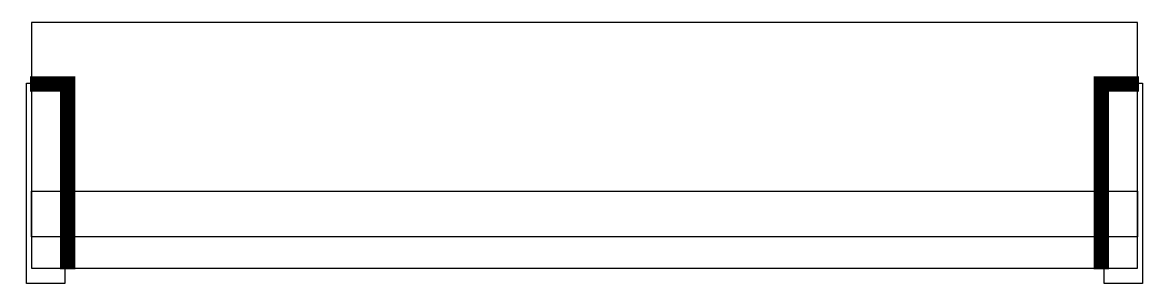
# Model space of a CAD drawing. Extents: x -0.1 to 18.1, y -0.2 to 4.
import ezdxf

# ---------------------------------------------------------------- set-up
doc = ezdxf.new("R2010")
doc.units = 0
for name, color, linetype in [('DadoBack', 6, 'CONTINUOUS'), ('PartCut', 1, 'CONTINUOUS'), ('RABBET2525', 6, 'CONTINUOUS')]:
    doc.layers.add(name, color=color, linetype=linetype)

msp = doc.modelspace()

# ---------------------------------------------------------------- linework, layer by layer
at = {"layer": 'DadoBack'}
for points in [[(-0.08, 3.01), (0.545, 3.01), (0.545, -0.25), (-0.08, -0.25)], [(18.08, -0.25), (17.455, -0.25), (17.455, 3.01), (18.08, 3.01)], [(18, 1.252), (18, 0.512), (0, 0.512), (0, 1.252)]]:
    msp.add_lwpolyline(points, close=True, dxfattribs=at)
at = {"layer": 'PartCut'}
msp.add_lwpolyline([(18, 0), (18, 4), (0, 4), (0, 0)], close=True, dxfattribs=at)
at = {"layer": 'RABBET2525', "const_width": 0.25}
for points in [[(0.59, -0.02), (0.59, 3), (-0.02, 3)], [(18.02, 3), (17.41, 3), (17.41, -0.02)]]:
    msp.add_lwpolyline(points, dxfattribs=at)

doc.saveas('drawing.dxf')
